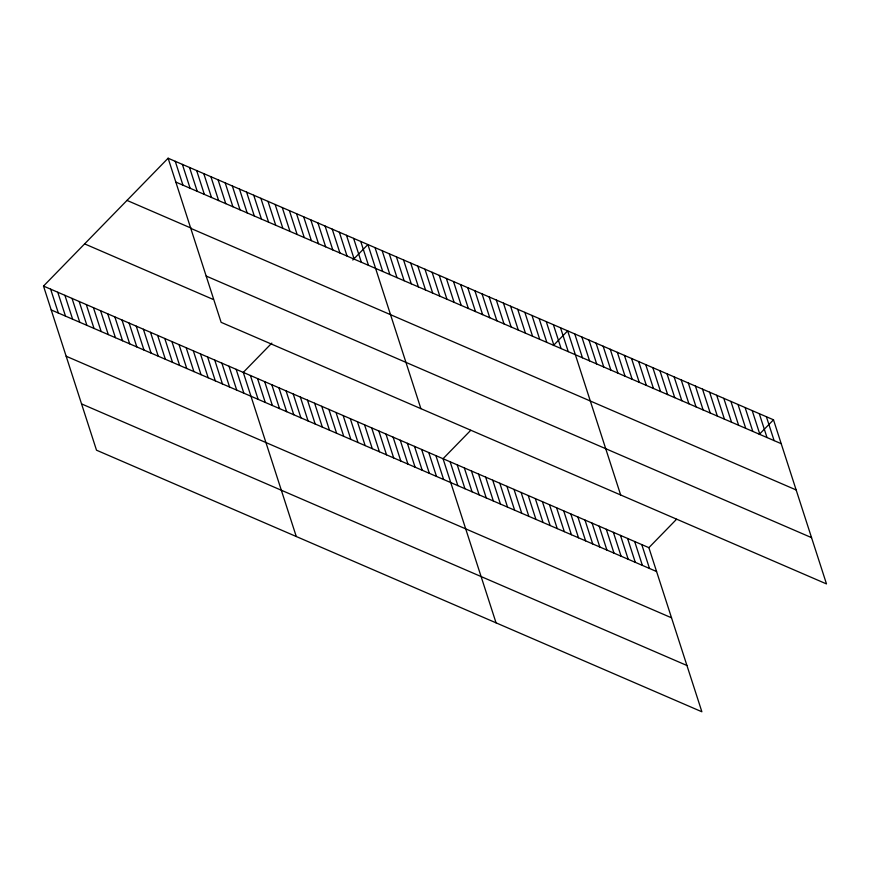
<?xml version="1.0" encoding="UTF-8"?>
<svg xmlns="http://www.w3.org/2000/svg" width="870" height="870" viewBox="0 0 870 870"><rect width="100%" height="100%" fill="white"/><g stroke="black" fill="none" stroke-linecap="round" stroke-linejoin="round"><path stroke-width="1.3" d="M43.5 286.078L648.879 547.665L701.883 711.78L96.505 450.192L43.5 286.078L168.117 158.22L773.495 419.808L826.5 583.922L221.121 322.335L168.117 158.22M271.81 343.117L243.274 372.403L296.278 536.518M352.785 260.043L367.89 244.546L420.895 408.661M470.746 430.302L443.047 458.718L496.052 622.844M553.396 345.51L567.664 330.872L620.669 494.986M648.879 547.665L676.566 519.249M759.227 434.445L773.495 419.808M175.827 182.08L781.195 443.667M126.998 200.415L191.204 228.157M190.769 228.364L796.148 489.951M206.179 276.051L811.547 537.638M84.618 243.883L213.052 299.378M51.21 309.938L656.578 571.525M66.153 356.221L671.531 617.809M81.562 403.908L686.93 665.496M766.394 416.741L774.104 440.601M759.293 413.674L767.003 437.534M752.202 410.607L759.901 434.467M745.101 407.541L752.811 431.4M737.999 404.474L745.71 428.334M730.909 401.407L738.608 425.267M723.807 398.34L731.518 422.2M716.706 395.274L724.416 419.133M709.615 392.207L717.326 416.067M702.514 389.14L710.225 413M695.424 386.073L703.123 409.933M688.322 383.007L696.033 406.866M681.221 379.94L688.931 403.8M674.13 376.873L681.83 400.733M667.029 373.806L674.739 397.666M659.928 370.74L667.638 394.599M652.837 367.673L660.537 391.533M645.736 364.606L653.446 388.466M638.634 361.539L646.345 385.399M631.544 358.473L639.243 382.332M624.442 355.406L632.153 379.266M617.341 352.339L625.051 376.199M610.251 349.272L617.961 373.132M603.149 346.206L610.86 370.065M596.059 343.139L603.758 366.999M588.957 340.072L596.668 363.932M581.856 337.005L589.566 360.865M574.765 333.939L582.465 357.798M641.777 544.598L649.488 568.458M634.676 541.531L642.386 565.391M560.53 327.783L568.24 351.643M627.585 538.465L635.285 562.324M553.396 324.706L561.106 348.565M620.484 535.398L628.194 559.258M546.262 321.617L553.962 345.477M613.383 532.331L621.093 556.191M539.128 318.54L546.828 342.399M606.292 529.264L613.992 553.124M531.994 315.451L539.694 339.311M599.191 526.198L606.901 550.058M524.86 312.373L532.56 336.233M592.089 523.131L599.8 546.991M517.715 309.285L525.426 333.145M584.999 520.064L592.709 543.924M510.581 306.207L518.292 330.067M577.897 516.997L585.608 540.857M503.447 303.119L511.158 326.979M570.807 513.931L578.506 537.79M496.313 300.041L504.024 323.901M563.706 510.864L571.416 534.724M489.179 296.953L496.89 320.812M556.604 507.797L564.315 531.657M482.045 293.875L489.756 317.735M549.514 504.73L557.213 528.59M474.911 290.787L482.622 314.646M542.412 501.664L550.123 525.524M467.777 287.709L475.488 311.569M535.311 498.597L543.021 522.457M460.643 284.62L468.354 308.48M528.221 495.53L535.92 519.39M453.509 281.543L461.22 305.403M521.119 492.453L528.829 516.323M446.375 278.454L454.075 302.314M514.018 489.386L521.728 513.256M439.241 275.377L446.941 299.236M506.927 486.319L514.627 510.19M432.107 272.288L439.807 296.148M499.826 483.252L507.536 507.123M424.973 269.211L432.673 293.07M492.724 480.186L500.435 504.056M417.828 266.122L425.539 289.982M485.634 477.119L493.344 500.989M410.694 263.044L418.405 286.904M478.533 474.052L486.243 497.923M403.56 259.956L411.271 283.816M471.442 470.985L479.142 494.856M396.426 256.878L404.137 280.738M464.341 467.919L472.051 491.789M389.292 253.79L397.003 277.65M457.239 464.852L464.95 488.722M382.158 250.712L389.869 274.572M450.149 461.785L457.848 485.656M375.024 247.624L382.735 271.483M435.913 455.641L443.624 479.5M360.756 241.458L368.467 265.317M428.779 452.552L436.49 476.423M353.622 238.38L361.333 262.24M421.645 449.475L429.345 473.334M346.488 235.291L354.188 259.151M414.512 446.386L422.211 470.257M339.354 232.214L347.054 256.074M407.377 443.308L415.077 467.168M332.22 229.125L339.92 252.985M400.243 440.22L407.943 464.091M325.086 226.048L332.786 249.907M393.099 437.142L400.809 461.002M317.941 222.959L325.652 246.819M385.965 434.054L393.675 457.924M310.808 219.882L318.518 243.741M378.831 430.976L386.541 454.836M303.673 216.793L311.384 240.653M371.697 427.888L379.407 451.758M296.539 213.715L304.25 237.575M364.563 424.81L372.273 448.67M289.405 210.627L297.116 234.487M357.429 421.722L365.139 445.592M282.272 207.549L289.982 231.409M350.295 418.644L358.005 442.504M275.137 204.461L282.848 228.321M343.161 415.555L350.871 439.426M268.003 201.383L275.714 225.243M336.027 412.478L343.737 436.338M260.869 198.295L268.58 222.154M328.893 409.389L336.603 433.26M253.735 195.217L261.446 219.077M321.759 406.312L329.458 430.171M246.601 192.129L254.301 215.988M314.625 403.223L322.324 427.094M239.467 189.051L247.167 212.911M307.491 400.146L315.19 424.005M232.333 185.962L240.033 209.822M300.357 397.057L308.056 420.928M225.2 182.885L232.899 206.745M293.212 393.979L300.922 417.839M218.065 179.796L225.765 203.656M286.078 390.902L293.788 414.762M210.921 176.719L218.631 200.578M278.944 387.813L286.654 411.673M203.787 173.63L211.497 197.501M271.81 384.736L279.52 408.596M196.653 170.553L204.363 194.412M264.676 381.647L272.386 405.507M189.519 167.464L197.229 191.335M257.542 378.57L265.252 402.429M182.385 164.386L190.095 188.246M250.408 375.481L258.118 399.341M175.251 161.298L182.961 185.169M236.14 369.315L243.85 393.175M229.006 366.237L236.716 390.097M221.872 363.149L229.571 387.009M214.738 360.071L222.437 383.931M207.604 356.983L215.303 380.842M200.47 353.905L208.169 377.765M193.325 350.817L201.035 374.676M186.191 347.739L193.901 371.599M179.057 344.65L186.767 368.51M171.923 341.573L179.633 365.433M164.789 338.484L172.499 362.344M157.655 335.407L165.365 359.267M150.521 332.318L158.231 356.178M143.387 329.241L151.097 353.1M136.253 326.152L143.963 350.012M129.119 323.074L136.829 346.934M121.985 319.986L129.684 343.846M114.851 316.908L122.55 340.768M107.717 313.82L115.416 337.68M100.583 310.742L108.282 334.602M93.438 307.654L101.148 331.513M86.304 304.576L94.014 328.436M79.17 301.488L86.88 325.347M72.036 298.41L79.746 322.27M64.902 295.321L72.612 319.181M57.768 292.244L65.478 316.104M50.634 289.155L58.344 313.015"/></g></svg>
